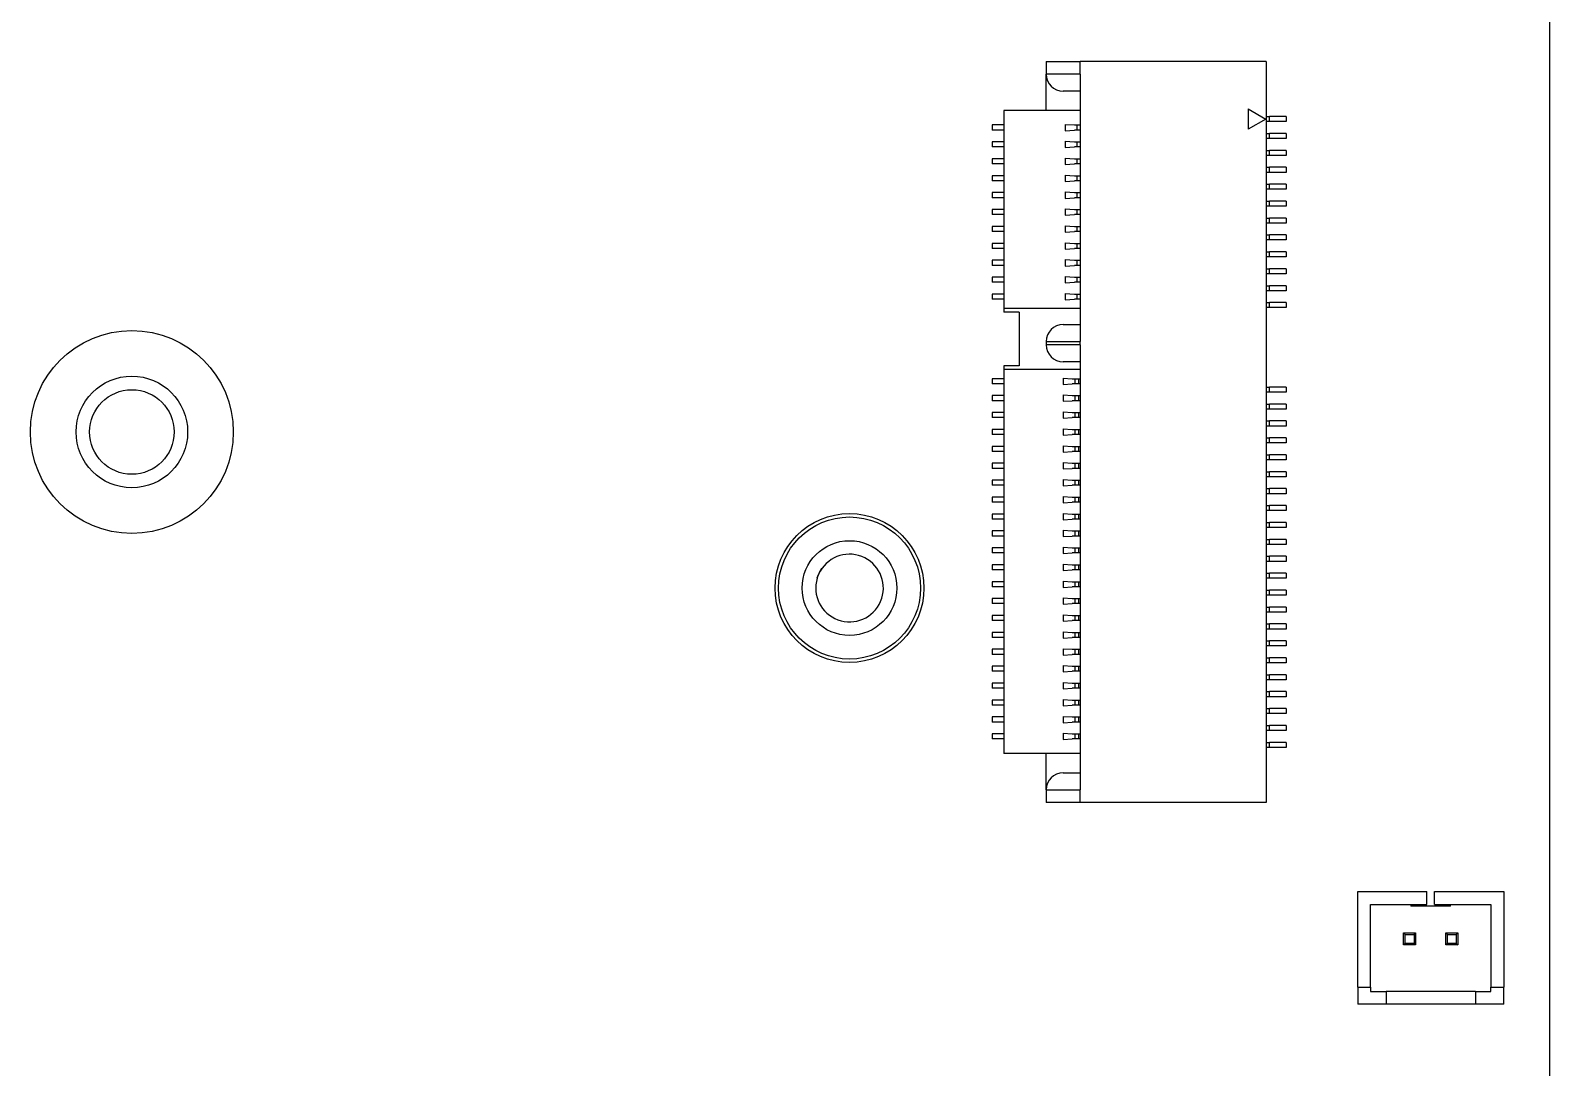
# Model space of a CAD drawing. Header units: millimetres. Extents: x 239 to 841, y 198 to 536.
# Drawn here: x 600.53 to 645.45, y 410.62 to 441.28 of the extents above; entities that cross this region are included whole.
import ezdxf

# ---------------------------------------------------------------- set-up
doc = ezdxf.new("R2010")
doc.units = ezdxf.units.MM

msp = doc.modelspace()

# ---------------------------------------------------------------- linework, layer by layer
for p, q in [((645.446, 455.71), (645.446, 352.41)), ((630.561, 440.36), (631.561, 440.36)), ((630.561, 440.36), (630.561, 439.985)), ((637.061, 440.36), (631.561, 440.36)), ((631.561, 439.985), (631.561, 440.36)), ((637.061, 440.36), (637.061, 418.46)), ((630.561, 438.91), (630.561, 439.985)), ((631.561, 439.985), (630.561, 439.985)), ((631.561, 439.985), (631.561, 432.085)), ((631.561, 439.485), (631.061, 439.485)), ((631.561, 438.91), (629.311, 438.91)), ((629.311, 438.91), (629.311, 433.065)), ((636.531, 438.96), (637.051, 438.66)), ((636.531, 438.96), (636.531, 438.36)), ((629.311, 438.485), (628.961, 438.485)), ((628.961, 438.485), (628.961, 438.335)), ((631.121, 438.504), (631.393, 438.485)), ((631.121, 438.504), (631.121, 438.316)), ((631.393, 438.485), (631.47, 438.485)), ((631.47, 438.485), (631.561, 438.485)), ((631.47, 438.485), (631.47, 438.335)), ((637.051, 438.66), (636.531, 438.36)), ((637.061, 438.735), (637.161, 438.735)), ((637.161, 438.585), (637.061, 438.585)), ((637.661, 438.735), (637.161, 438.735)), ((637.161, 438.585), (637.161, 438.735)), ((637.661, 438.585), (637.161, 438.585)), ((637.661, 438.735), (637.661, 438.585)), ((629.311, 438.335), (628.961, 438.335)), ((629.311, 437.985), (628.961, 437.985)), ((628.961, 437.985), (628.961, 437.835)), ((631.121, 438.316), (631.393, 438.335)), ((631.121, 438.004), (631.393, 437.985)), ((631.121, 438.004), (631.121, 437.816)), ((631.47, 438.335), (631.393, 438.335)), ((631.393, 437.985), (631.47, 437.985)), ((631.561, 438.335), (631.47, 438.335)), ((631.47, 437.985), (631.561, 437.985)), ((631.47, 437.985), (631.47, 437.835)), ((637.061, 438.235), (637.161, 438.235)), ((637.161, 438.085), (637.061, 438.085)), ((637.661, 438.235), (637.161, 438.235)), ((637.161, 438.085), (637.161, 438.235)), ((637.661, 438.085), (637.161, 438.085)), ((637.661, 438.235), (637.661, 438.085)), ((629.311, 437.835), (628.961, 437.835)), ((631.121, 437.816), (631.393, 437.835)), ((631.47, 437.835), (631.393, 437.835)), ((631.561, 437.835), (631.47, 437.835)), ((637.061, 437.735), (637.161, 437.735)), ((637.161, 437.585), (637.061, 437.585)), ((637.661, 437.735), (637.161, 437.735)), ((637.161, 437.585), (637.161, 437.735)), ((637.661, 437.585), (637.161, 437.585)), ((637.661, 437.735), (637.661, 437.585)), ((629.311, 437.485), (628.961, 437.485)), ((628.961, 437.485), (628.961, 437.335)), ((629.311, 437.335), (628.961, 437.335)), ((631.121, 437.504), (631.393, 437.485)), ((631.121, 437.504), (631.121, 437.316)), ((631.121, 437.316), (631.393, 437.335)), ((631.393, 437.485), (631.47, 437.485)), ((631.47, 437.335), (631.393, 437.335)), ((631.47, 437.485), (631.561, 437.485)), ((631.47, 437.485), (631.47, 437.335)), ((631.561, 437.335), (631.47, 437.335)), ((637.061, 437.235), (637.161, 437.235)), ((637.161, 437.085), (637.061, 437.085)), ((637.661, 437.235), (637.161, 437.235)), ((637.161, 437.085), (637.161, 437.235)), ((637.661, 437.085), (637.161, 437.085)), ((637.661, 437.235), (637.661, 437.085)), ((629.311, 436.985), (628.961, 436.985)), ((628.961, 436.985), (628.961, 436.835)), ((629.311, 436.835), (628.961, 436.835)), ((631.121, 437.004), (631.393, 436.985)), ((631.121, 437.004), (631.121, 436.816)), ((631.121, 436.816), (631.393, 436.835)), ((631.393, 436.985), (631.47, 436.985)), ((631.47, 436.835), (631.393, 436.835)), ((631.47, 436.985), (631.561, 436.985)), ((631.47, 436.985), (631.47, 436.835)), ((631.561, 436.835), (631.47, 436.835)), ((637.061, 436.735), (637.161, 436.735)), ((637.661, 436.735), (637.161, 436.735)), ((637.161, 436.585), (637.161, 436.735)), ((637.661, 436.735), (637.661, 436.585)), ((629.311, 436.485), (628.961, 436.485)), ((628.961, 436.485), (628.961, 436.335)), ((629.311, 436.335), (628.961, 436.335)), ((631.121, 436.504), (631.393, 436.485)), ((631.121, 436.504), (631.121, 436.316)), ((631.121, 436.316), (631.393, 436.335)), ((631.393, 436.485), (631.47, 436.485)), ((631.47, 436.335), (631.393, 436.335)), ((631.47, 436.485), (631.561, 436.485)), ((631.47, 436.485), (631.47, 436.335)), ((631.561, 436.335), (631.47, 436.335)), ((637.161, 436.585), (637.061, 436.585)), ((637.061, 436.235), (637.161, 436.235)), ((637.661, 436.585), (637.161, 436.585)), ((637.661, 436.235), (637.161, 436.235)), ((637.161, 436.085), (637.161, 436.235)), ((637.661, 436.235), (637.661, 436.085)), ((629.311, 435.985), (628.961, 435.985)), ((628.961, 435.985), (628.961, 435.835)), ((629.311, 435.835), (628.961, 435.835)), ((631.121, 436.004), (631.393, 435.985)), ((631.121, 436.004), (631.121, 435.816)), ((631.121, 435.816), (631.393, 435.835)), ((631.393, 435.985), (631.47, 435.985)), ((631.47, 435.835), (631.393, 435.835)), ((631.47, 435.985), (631.561, 435.985)), ((631.47, 435.985), (631.47, 435.835)), ((631.561, 435.835), (631.47, 435.835)), ((637.161, 436.085), (637.061, 436.085)), ((637.061, 435.735), (637.161, 435.735)), ((637.661, 436.085), (637.161, 436.085)), ((637.661, 435.735), (637.161, 435.735)), ((637.161, 435.585), (637.161, 435.735)), ((637.661, 435.735), (637.661, 435.585)), ((629.311, 435.485), (628.961, 435.485)), ((628.961, 435.485), (628.961, 435.335)), ((629.311, 435.335), (628.961, 435.335)), ((631.121, 435.504), (631.393, 435.485)), ((631.121, 435.504), (631.121, 435.316)), ((631.121, 435.316), (631.393, 435.335)), ((631.393, 435.485), (631.47, 435.485)), ((631.47, 435.335), (631.393, 435.335)), ((631.47, 435.485), (631.561, 435.485)), ((631.47, 435.485), (631.47, 435.335)), ((631.561, 435.335), (631.47, 435.335)), ((637.161, 435.585), (637.061, 435.585)), ((637.661, 435.585), (637.161, 435.585)), ((629.311, 434.985), (628.961, 434.985)), ((628.961, 434.985), (628.961, 434.835)), ((629.311, 434.835), (628.961, 434.835)), ((631.121, 435.004), (631.393, 434.985)), ((631.121, 435.004), (631.121, 434.816)), ((631.121, 434.816), (631.393, 434.835)), ((631.393, 434.985), (631.47, 434.985)), ((631.47, 434.835), (631.393, 434.835)), ((631.47, 434.985), (631.561, 434.985)), ((631.47, 434.985), (631.47, 434.835)), ((631.561, 434.835), (631.47, 434.835)), ((637.061, 435.235), (637.161, 435.235)), ((637.161, 435.085), (637.061, 435.085)), ((637.661, 435.235), (637.161, 435.235)), ((637.161, 435.085), (637.161, 435.235)), ((637.661, 435.085), (637.161, 435.085)), ((637.661, 435.235), (637.661, 435.085)), ((629.311, 434.485), (628.961, 434.485)), ((628.961, 434.485), (628.961, 434.335)), ((631.121, 434.504), (631.393, 434.485)), ((631.121, 434.504), (631.121, 434.316)), ((631.393, 434.485), (631.47, 434.485)), ((631.47, 434.485), (631.561, 434.485)), ((631.47, 434.485), (631.47, 434.335)), ((637.061, 434.735), (637.161, 434.735)), ((637.161, 434.585), (637.061, 434.585)), ((637.661, 434.735), (637.161, 434.735)), ((637.161, 434.585), (637.161, 434.735)), ((637.661, 434.585), (637.161, 434.585)), ((637.661, 434.735), (637.661, 434.585)), ((629.311, 434.335), (628.961, 434.335)), ((629.311, 433.985), (628.961, 433.985)), ((628.961, 433.985), (628.961, 433.835)), ((631.121, 434.316), (631.393, 434.335)), ((631.121, 434.004), (631.393, 433.985)), ((631.121, 434.004), (631.121, 433.816)), ((631.47, 434.335), (631.393, 434.335)), ((631.393, 433.985), (631.47, 433.985)), ((631.561, 434.335), (631.47, 434.335)), ((631.47, 433.985), (631.561, 433.985)), ((631.47, 433.985), (631.47, 433.835)), ((637.061, 434.235), (637.161, 434.235)), ((637.161, 434.085), (637.061, 434.085)), ((637.661, 434.235), (637.161, 434.235)), ((637.161, 434.085), (637.161, 434.235)), ((637.661, 434.085), (637.161, 434.085)), ((637.661, 434.235), (637.661, 434.085)), ((629.311, 433.835), (628.961, 433.835)), ((629.311, 433.485), (628.961, 433.485)), ((628.961, 433.485), (628.961, 433.335)), ((631.121, 433.816), (631.393, 433.835)), ((631.121, 433.504), (631.393, 433.485)), ((631.121, 433.504), (631.121, 433.316)), ((631.47, 433.835), (631.393, 433.835)), ((631.393, 433.485), (631.47, 433.485)), ((631.561, 433.835), (631.47, 433.835)), ((631.47, 433.485), (631.561, 433.485)), ((631.47, 433.485), (631.47, 433.335)), ((637.061, 433.735), (637.161, 433.735)), ((637.161, 433.585), (637.061, 433.585)), ((637.661, 433.735), (637.161, 433.735)), ((637.161, 433.585), (637.161, 433.735)), ((637.661, 433.585), (637.161, 433.585)), ((637.661, 433.735), (637.661, 433.585)), ((629.311, 433.335), (628.961, 433.335)), ((629.311, 433.065), (629.311, 432.955)), ((631.561, 433.065), (629.311, 433.065)), ((631.121, 433.316), (631.393, 433.335)), ((631.47, 433.335), (631.393, 433.335)), ((631.561, 433.335), (631.47, 433.335)), ((637.061, 433.235), (637.161, 433.235)), ((637.161, 433.085), (637.061, 433.085)), ((637.661, 433.235), (637.161, 433.235)), ((637.161, 433.085), (637.161, 433.235)), ((637.661, 433.085), (637.161, 433.085)), ((637.661, 433.235), (637.661, 433.085)), ((629.761, 432.955), (629.311, 432.955)), ((629.761, 432.955), (629.761, 431.365)), ((631.061, 432.585), (631.561, 432.585)), ((630.561, 432.085), (631.561, 432.085)), ((630.561, 432.085), (630.561, 431.985)), ((631.561, 431.985), (630.561, 431.985)), ((631.561, 431.985), (631.561, 432.085)), ((631.561, 431.985), (631.561, 418.835)), ((629.311, 431.365), (629.311, 431.255)), ((629.761, 431.365), (629.311, 431.365)), ((629.311, 431.255), (629.311, 419.91)), ((631.561, 431.255), (629.311, 431.255)), ((631.561, 431.485), (631.061, 431.485)), ((629.311, 430.985), (628.961, 430.985)), ((628.961, 430.985), (628.961, 430.835)), ((629.311, 430.835), (628.961, 430.835)), ((631.059, 431.004), (631.331, 430.985)), ((631.059, 431.004), (631.059, 430.816)), ((631.059, 430.816), (631.331, 430.835)), ((631.331, 430.985), (631.408, 430.985)), ((631.408, 430.835), (631.331, 430.835)), ((631.408, 430.985), (631.513, 430.985)), ((631.408, 430.985), (631.408, 430.835)), ((631.513, 430.835), (631.408, 430.835)), ((631.513, 430.985), (631.561, 430.985)), ((631.513, 430.985), (631.513, 430.835)), ((631.561, 430.835), (631.513, 430.835)), ((629.311, 430.485), (628.961, 430.485)), ((628.961, 430.485), (628.961, 430.335)), ((629.311, 430.335), (628.961, 430.335)), ((631.059, 430.504), (631.331, 430.485)), ((631.059, 430.504), (631.059, 430.316)), ((631.059, 430.316), (631.331, 430.335)), ((631.331, 430.485), (631.408, 430.485)), ((631.408, 430.335), (631.331, 430.335)), ((631.408, 430.485), (631.513, 430.485)), ((631.408, 430.485), (631.408, 430.335)), ((631.513, 430.335), (631.408, 430.335)), ((631.513, 430.485), (631.561, 430.485)), ((631.513, 430.485), (631.513, 430.335)), ((631.561, 430.335), (631.513, 430.335)), ((637.061, 430.735), (637.161, 430.735)), ((637.161, 430.585), (637.061, 430.585)), ((637.661, 430.735), (637.161, 430.735)), ((637.161, 430.585), (637.161, 430.735)), ((637.661, 430.585), (637.161, 430.585)), ((637.661, 430.735), (637.661, 430.585)), ((629.311, 429.985), (628.961, 429.985)), ((628.961, 429.985), (628.961, 429.835)), ((631.059, 430.004), (631.331, 429.985)), ((631.059, 430.004), (631.059, 429.816)), ((631.331, 429.985), (631.408, 429.985)), ((631.408, 429.985), (631.513, 429.985)), ((631.408, 429.985), (631.408, 429.835)), ((631.513, 429.985), (631.561, 429.985)), ((631.513, 429.985), (631.513, 429.835)), ((637.061, 430.235), (637.161, 430.235)), ((637.161, 430.085), (637.061, 430.085)), ((637.661, 430.235), (637.161, 430.235)), ((637.161, 430.085), (637.161, 430.235)), ((637.661, 430.085), (637.161, 430.085)), ((637.661, 430.235), (637.661, 430.085)), ((629.311, 429.835), (628.961, 429.835)), ((629.311, 429.485), (628.961, 429.485)), ((628.961, 429.485), (628.961, 429.335)), ((631.059, 429.816), (631.331, 429.835)), ((631.059, 429.504), (631.331, 429.485)), ((631.059, 429.504), (631.059, 429.316)), ((631.408, 429.835), (631.331, 429.835)), ((631.331, 429.485), (631.408, 429.485)), ((631.513, 429.835), (631.408, 429.835)), ((631.408, 429.485), (631.513, 429.485)), ((631.408, 429.485), (631.408, 429.335)), ((631.561, 429.835), (631.513, 429.835)), ((631.513, 429.485), (631.561, 429.485)), ((631.513, 429.485), (631.513, 429.335)), ((637.061, 429.735), (637.161, 429.735)), ((637.161, 429.585), (637.061, 429.585)), ((637.661, 429.735), (637.161, 429.735)), ((637.161, 429.585), (637.161, 429.735)), ((637.661, 429.585), (637.161, 429.585)), ((637.661, 429.735), (637.661, 429.585)), ((629.311, 429.335), (628.961, 429.335)), ((631.059, 429.316), (631.331, 429.335)), ((631.059, 429.004), (631.331, 428.985)), ((631.059, 429.004), (631.059, 428.816)), ((631.408, 429.335), (631.331, 429.335)), ((631.513, 429.335), (631.408, 429.335)), ((631.561, 429.335), (631.513, 429.335)), ((637.061, 429.235), (637.161, 429.235)), ((637.161, 429.085), (637.061, 429.085)), ((637.661, 429.235), (637.161, 429.235)), ((637.161, 429.085), (637.161, 429.235)), ((637.661, 429.085), (637.161, 429.085)), ((637.661, 429.235), (637.661, 429.085)), ((629.311, 428.985), (628.961, 428.985)), ((628.961, 428.985), (628.961, 428.835)), ((629.311, 428.835), (628.961, 428.835)), ((631.059, 428.816), (631.331, 428.835)), ((631.331, 428.985), (631.408, 428.985)), ((631.408, 428.835), (631.331, 428.835)), ((631.408, 428.985), (631.513, 428.985)), ((631.408, 428.985), (631.408, 428.835)), ((631.513, 428.835), (631.408, 428.835)), ((631.513, 428.985), (631.561, 428.985)), ((631.513, 428.985), (631.513, 428.835)), ((631.561, 428.835), (631.513, 428.835)), ((637.061, 428.735), (637.161, 428.735)), ((637.161, 428.585), (637.061, 428.585)), ((637.661, 428.735), (637.161, 428.735)), ((637.161, 428.585), (637.161, 428.735)), ((637.661, 428.585), (637.161, 428.585)), ((637.661, 428.735), (637.661, 428.585)), ((629.311, 428.485), (628.961, 428.485)), ((628.961, 428.485), (628.961, 428.335)), ((629.311, 428.335), (628.961, 428.335)), ((631.059, 428.504), (631.331, 428.485)), ((631.059, 428.504), (631.059, 428.316)), ((631.059, 428.316), (631.331, 428.335)), ((631.331, 428.485), (631.408, 428.485)), ((631.408, 428.335), (631.331, 428.335)), ((631.408, 428.485), (631.513, 428.485)), ((631.408, 428.485), (631.408, 428.335)), ((631.513, 428.335), (631.408, 428.335)), ((631.513, 428.485), (631.561, 428.485)), ((631.513, 428.485), (631.513, 428.335)), ((631.561, 428.335), (631.513, 428.335)), ((637.061, 428.235), (637.161, 428.235)), ((637.661, 428.235), (637.161, 428.235)), ((637.161, 428.085), (637.161, 428.235)), ((637.661, 428.235), (637.661, 428.085)), ((629.311, 427.985), (628.961, 427.985)), ((628.961, 427.985), (628.961, 427.835)), ((629.311, 427.835), (628.961, 427.835)), ((631.059, 428.004), (631.331, 427.985)), ((631.059, 428.004), (631.059, 427.816)), ((631.059, 427.816), (631.331, 427.835)), ((631.331, 427.985), (631.408, 427.985)), ((631.408, 427.835), (631.331, 427.835)), ((631.408, 427.985), (631.513, 427.985)), ((631.408, 427.985), (631.408, 427.835)), ((631.513, 427.835), (631.408, 427.835)), ((631.513, 427.985), (631.561, 427.985)), ((631.513, 427.985), (631.513, 427.835)), ((631.561, 427.835), (631.513, 427.835)), ((637.161, 428.085), (637.061, 428.085)), ((637.061, 427.735), (637.161, 427.735)), ((637.661, 428.085), (637.161, 428.085)), ((637.661, 427.735), (637.161, 427.735)), ((637.161, 427.585), (637.161, 427.735)), ((637.661, 427.735), (637.661, 427.585)), ((629.311, 427.485), (628.961, 427.485)), ((628.961, 427.485), (628.961, 427.335)), ((629.311, 427.335), (628.961, 427.335)), ((631.059, 427.504), (631.331, 427.485)), ((631.059, 427.504), (631.059, 427.316)), ((631.059, 427.316), (631.331, 427.335)), ((631.331, 427.485), (631.408, 427.485)), ((631.408, 427.335), (631.331, 427.335)), ((631.408, 427.485), (631.513, 427.485)), ((631.408, 427.485), (631.408, 427.335)), ((631.513, 427.335), (631.408, 427.335)), ((631.513, 427.485), (631.561, 427.485)), ((631.513, 427.485), (631.513, 427.335)), ((631.561, 427.335), (631.513, 427.335)), ((637.161, 427.585), (637.061, 427.585)), ((637.061, 427.235), (637.161, 427.235)), ((637.661, 427.585), (637.161, 427.585)), ((637.661, 427.235), (637.161, 427.235)), ((637.161, 427.085), (637.161, 427.235)), ((637.661, 427.235), (637.661, 427.085)), ((629.311, 426.985), (628.961, 426.985)), ((628.961, 426.985), (628.961, 426.835)), ((629.311, 426.835), (628.961, 426.835)), ((631.059, 427.004), (631.331, 426.985)), ((631.059, 427.004), (631.059, 426.816)), ((631.059, 426.816), (631.331, 426.835)), ((631.331, 426.985), (631.408, 426.985)), ((631.408, 426.835), (631.331, 426.835)), ((631.408, 426.985), (631.513, 426.985)), ((631.408, 426.985), (631.408, 426.835)), ((631.513, 426.835), (631.408, 426.835)), ((631.513, 426.985), (631.561, 426.985)), ((631.513, 426.985), (631.513, 426.835)), ((631.561, 426.835), (631.513, 426.835)), ((637.161, 427.085), (637.061, 427.085)), ((637.661, 427.085), (637.161, 427.085)), ((629.311, 426.485), (628.961, 426.485)), ((628.961, 426.485), (628.961, 426.335)), ((629.311, 426.335), (628.961, 426.335)), ((631.059, 426.504), (631.331, 426.485)), ((631.059, 426.504), (631.059, 426.316)), ((631.059, 426.316), (631.331, 426.335)), ((631.331, 426.485), (631.408, 426.485)), ((631.408, 426.335), (631.331, 426.335)), ((631.408, 426.485), (631.513, 426.485)), ((631.408, 426.485), (631.408, 426.335)), ((631.513, 426.335), (631.408, 426.335)), ((631.513, 426.485), (631.561, 426.485)), ((631.513, 426.485), (631.513, 426.335)), ((631.561, 426.335), (631.513, 426.335)), ((637.061, 426.735), (637.161, 426.735)), ((637.161, 426.585), (637.061, 426.585)), ((637.661, 426.735), (637.161, 426.735)), ((637.161, 426.585), (637.161, 426.735)), ((637.661, 426.585), (637.161, 426.585)), ((637.661, 426.735), (637.661, 426.585)), ((629.311, 425.985), (628.961, 425.985)), ((628.961, 425.985), (628.961, 425.835)), ((631.059, 426.004), (631.331, 425.985)), ((631.059, 426.004), (631.059, 425.816)), ((631.331, 425.985), (631.408, 425.985)), ((631.408, 425.985), (631.513, 425.985)), ((631.408, 425.985), (631.408, 425.835)), ((631.513, 425.985), (631.561, 425.985)), ((631.513, 425.985), (631.513, 425.835)), ((637.061, 426.235), (637.161, 426.235)), ((637.161, 426.085), (637.061, 426.085)), ((637.661, 426.235), (637.161, 426.235)), ((637.161, 426.085), (637.161, 426.235)), ((637.661, 426.085), (637.161, 426.085)), ((637.661, 426.235), (637.661, 426.085)), ((629.311, 425.835), (628.961, 425.835)), ((629.311, 425.485), (628.961, 425.485)), ((628.961, 425.485), (628.961, 425.335)), ((631.059, 425.816), (631.331, 425.835)), ((631.059, 425.504), (631.331, 425.485)), ((631.059, 425.504), (631.059, 425.316)), ((631.408, 425.835), (631.331, 425.835)), ((631.331, 425.485), (631.408, 425.485)), ((631.513, 425.835), (631.408, 425.835)), ((631.408, 425.485), (631.513, 425.485)), ((631.408, 425.485), (631.408, 425.335)), ((631.561, 425.835), (631.513, 425.835)), ((631.513, 425.485), (631.561, 425.485)), ((631.513, 425.485), (631.513, 425.335)), ((637.061, 425.735), (637.161, 425.735)), ((637.161, 425.585), (637.061, 425.585)), ((637.661, 425.735), (637.161, 425.735)), ((637.161, 425.585), (637.161, 425.735)), ((637.661, 425.585), (637.161, 425.585)), ((637.661, 425.735), (637.661, 425.585)), ((623.789, 425.084), (623.778, 425.087)), ((629.311, 425.335), (628.961, 425.335)), ((629.311, 424.985), (628.961, 424.985)), ((628.961, 424.985), (628.961, 424.835)), ((631.059, 425.316), (631.331, 425.335)), ((631.059, 425.004), (631.331, 424.985)), ((631.059, 425.004), (631.059, 424.816)), ((631.408, 425.335), (631.331, 425.335)), ((631.331, 424.985), (631.408, 424.985)), ((631.513, 425.335), (631.408, 425.335)), ((631.408, 424.985), (631.513, 424.985)), ((631.408, 424.985), (631.408, 424.835)), ((631.561, 425.335), (631.513, 425.335)), ((631.513, 424.985), (631.561, 424.985)), ((631.513, 424.985), (631.513, 424.835)), ((637.061, 425.235), (637.161, 425.235)), ((637.161, 425.085), (637.061, 425.085)), ((637.661, 425.235), (637.161, 425.235)), ((637.161, 425.085), (637.161, 425.235)), ((637.661, 425.085), (637.161, 425.085)), ((637.661, 425.235), (637.661, 425.085)), ((629.311, 424.835), (628.961, 424.835)), ((631.059, 424.816), (631.331, 424.835)), ((631.059, 424.504), (631.331, 424.485)), ((631.059, 424.504), (631.059, 424.316)), ((631.408, 424.835), (631.331, 424.835)), ((631.513, 424.835), (631.408, 424.835)), ((631.561, 424.835), (631.513, 424.835)), ((637.061, 424.735), (637.161, 424.735)), ((637.161, 424.585), (637.061, 424.585)), ((637.661, 424.735), (637.161, 424.735)), ((637.161, 424.585), (637.161, 424.735)), ((637.661, 424.585), (637.161, 424.585)), ((637.661, 424.735), (637.661, 424.585)), ((629.311, 424.485), (628.961, 424.485)), ((628.961, 424.485), (628.961, 424.335)), ((629.311, 424.335), (628.961, 424.335)), ((631.059, 424.316), (631.331, 424.335)), ((631.331, 424.485), (631.408, 424.485)), ((631.408, 424.335), (631.331, 424.335)), ((631.408, 424.485), (631.513, 424.485)), ((631.408, 424.485), (631.408, 424.335)), ((631.513, 424.335), (631.408, 424.335)), ((631.513, 424.485), (631.561, 424.485)), ((631.513, 424.485), (631.513, 424.335)), ((631.561, 424.335), (631.513, 424.335)), ((637.061, 424.235), (637.161, 424.235)), ((637.161, 424.085), (637.061, 424.085)), ((637.661, 424.235), (637.161, 424.235)), ((637.161, 424.085), (637.161, 424.235)), ((637.661, 424.085), (637.161, 424.085)), ((637.661, 424.235), (637.661, 424.085)), ((629.311, 423.985), (628.961, 423.985)), ((628.961, 423.985), (628.961, 423.835)), ((629.311, 423.835), (628.961, 423.835)), ((631.059, 424.004), (631.331, 423.985)), ((631.059, 424.004), (631.059, 423.816)), ((631.059, 423.816), (631.331, 423.835)), ((631.331, 423.985), (631.408, 423.985)), ((631.408, 423.835), (631.331, 423.835)), ((631.408, 423.985), (631.513, 423.985)), ((631.408, 423.985), (631.408, 423.835)), ((631.513, 423.835), (631.408, 423.835)), ((631.513, 423.985), (631.561, 423.985)), ((631.513, 423.985), (631.513, 423.835)), ((631.561, 423.835), (631.513, 423.835)), ((637.061, 423.735), (637.161, 423.735)), ((637.661, 423.735), (637.161, 423.735)), ((637.161, 423.585), (637.161, 423.735)), ((637.661, 423.735), (637.661, 423.585)), ((629.311, 423.485), (628.961, 423.485)), ((628.961, 423.485), (628.961, 423.335)), ((629.311, 423.335), (628.961, 423.335)), ((631.059, 423.504), (631.331, 423.485)), ((631.059, 423.504), (631.059, 423.316)), ((631.059, 423.316), (631.331, 423.335)), ((631.331, 423.485), (631.408, 423.485)), ((631.408, 423.335), (631.331, 423.335)), ((631.408, 423.485), (631.513, 423.485)), ((631.408, 423.485), (631.408, 423.335)), ((631.513, 423.335), (631.408, 423.335)), ((631.513, 423.485), (631.561, 423.485)), ((631.513, 423.485), (631.513, 423.335)), ((631.561, 423.335), (631.513, 423.335)), ((637.161, 423.585), (637.061, 423.585)), ((637.061, 423.235), (637.161, 423.235)), ((637.661, 423.585), (637.161, 423.585)), ((637.661, 423.235), (637.161, 423.235)), ((637.161, 423.085), (637.161, 423.235)), ((637.661, 423.235), (637.661, 423.085)), ((629.311, 422.985), (628.961, 422.985)), ((628.961, 422.985), (628.961, 422.835)), ((629.311, 422.835), (628.961, 422.835)), ((631.059, 423.004), (631.331, 422.985)), ((631.059, 423.004), (631.059, 422.816)), ((631.059, 422.816), (631.331, 422.835)), ((631.331, 422.985), (631.408, 422.985)), ((631.408, 422.835), (631.331, 422.835)), ((631.408, 422.985), (631.513, 422.985)), ((631.408, 422.985), (631.408, 422.835)), ((631.513, 422.835), (631.408, 422.835)), ((631.513, 422.985), (631.561, 422.985)), ((631.513, 422.985), (631.513, 422.835)), ((631.561, 422.835), (631.513, 422.835)), ((637.161, 423.085), (637.061, 423.085)), ((637.061, 422.735), (637.161, 422.735)), ((637.661, 423.085), (637.161, 423.085)), ((637.661, 422.735), (637.161, 422.735)), ((637.161, 422.585), (637.161, 422.735)), ((637.661, 422.735), (637.661, 422.585)), ((629.311, 422.485), (628.961, 422.485)), ((628.961, 422.485), (628.961, 422.335)), ((629.311, 422.335), (628.961, 422.335)), ((631.059, 422.504), (631.331, 422.485)), ((631.059, 422.504), (631.059, 422.316)), ((631.059, 422.316), (631.331, 422.335)), ((631.331, 422.485), (631.408, 422.485)), ((631.408, 422.335), (631.331, 422.335)), ((631.408, 422.485), (631.513, 422.485)), ((631.408, 422.485), (631.408, 422.335)), ((631.513, 422.335), (631.408, 422.335)), ((631.513, 422.485), (631.561, 422.485)), ((631.513, 422.485), (631.513, 422.335)), ((631.561, 422.335), (631.513, 422.335)), ((637.161, 422.585), (637.061, 422.585)), ((637.661, 422.585), (637.161, 422.585)), ((629.311, 421.985), (628.961, 421.985)), ((628.961, 421.985), (628.961, 421.835)), ((629.311, 421.835), (628.961, 421.835)), ((631.059, 422.004), (631.331, 421.985)), ((631.059, 422.004), (631.059, 421.816)), ((631.059, 421.816), (631.331, 421.835)), ((631.331, 421.985), (631.408, 421.985)), ((631.408, 421.835), (631.331, 421.835)), ((631.408, 421.985), (631.513, 421.985)), ((631.408, 421.985), (631.408, 421.835)), ((631.513, 421.835), (631.408, 421.835)), ((631.513, 421.985), (631.561, 421.985)), ((631.513, 421.985), (631.513, 421.835)), ((631.561, 421.835), (631.513, 421.835)), ((637.061, 422.235), (637.161, 422.235)), ((637.161, 422.085), (637.061, 422.085)), ((637.661, 422.235), (637.161, 422.235)), ((637.161, 422.085), (637.161, 422.235)), ((637.661, 422.085), (637.161, 422.085)), ((637.661, 422.235), (637.661, 422.085)), ((629.311, 421.485), (628.961, 421.485)), ((628.961, 421.485), (628.961, 421.335)), ((631.059, 421.504), (631.331, 421.485)), ((631.059, 421.504), (631.059, 421.316)), ((631.331, 421.485), (631.408, 421.485)), ((631.408, 421.485), (631.513, 421.485)), ((631.408, 421.485), (631.408, 421.335)), ((631.513, 421.485), (631.561, 421.485)), ((631.513, 421.485), (631.513, 421.335)), ((637.061, 421.735), (637.161, 421.735)), ((637.161, 421.585), (637.061, 421.585)), ((637.661, 421.735), (637.161, 421.735)), ((637.161, 421.585), (637.161, 421.735)), ((637.661, 421.585), (637.161, 421.585)), ((637.661, 421.735), (637.661, 421.585)), ((629.311, 421.335), (628.961, 421.335)), ((629.311, 420.985), (628.961, 420.985)), ((628.961, 420.985), (628.961, 420.835)), ((631.059, 421.316), (631.331, 421.335)), ((631.059, 421.004), (631.331, 420.985)), ((631.059, 421.004), (631.059, 420.816)), ((631.408, 421.335), (631.331, 421.335)), ((631.331, 420.985), (631.408, 420.985)), ((631.513, 421.335), (631.408, 421.335)), ((631.408, 420.985), (631.513, 420.985)), ((631.408, 420.985), (631.408, 420.835)), ((631.561, 421.335), (631.513, 421.335)), ((631.513, 420.985), (631.561, 420.985)), ((631.513, 420.985), (631.513, 420.835)), ((637.061, 421.235), (637.161, 421.235)), ((637.161, 421.085), (637.061, 421.085)), ((637.661, 421.235), (637.161, 421.235)), ((637.161, 421.085), (637.161, 421.235)), ((637.661, 421.085), (637.161, 421.085)), ((637.661, 421.235), (637.661, 421.085)), ((629.311, 420.835), (628.961, 420.835)), ((629.311, 420.485), (628.961, 420.485)), ((628.961, 420.485), (628.961, 420.335)), ((631.059, 420.816), (631.331, 420.835)), ((631.059, 420.504), (631.331, 420.485)), ((631.059, 420.504), (631.059, 420.316)), ((631.408, 420.835), (631.331, 420.835)), ((631.331, 420.485), (631.408, 420.485)), ((631.513, 420.835), (631.408, 420.835)), ((631.408, 420.485), (631.513, 420.485)), ((631.408, 420.485), (631.408, 420.335)), ((631.561, 420.835), (631.513, 420.835)), ((631.513, 420.485), (631.561, 420.485)), ((631.513, 420.485), (631.513, 420.335)), ((637.061, 420.735), (637.161, 420.735)), ((637.161, 420.585), (637.061, 420.585)), ((637.661, 420.735), (637.161, 420.735)), ((637.161, 420.585), (637.161, 420.735)), ((637.661, 420.585), (637.161, 420.585)), ((637.661, 420.735), (637.661, 420.585)), ((629.311, 420.335), (628.961, 420.335)), ((631.059, 420.316), (631.331, 420.335)), ((631.408, 420.335), (631.331, 420.335)), ((631.513, 420.335), (631.408, 420.335)), ((631.561, 420.335), (631.513, 420.335)), ((637.061, 420.235), (637.161, 420.235)), ((637.161, 420.085), (637.061, 420.085)), ((637.661, 420.235), (637.161, 420.235)), ((637.161, 420.085), (637.161, 420.235)), ((637.661, 420.085), (637.161, 420.085)), ((637.661, 420.235), (637.661, 420.085)), ((631.561, 419.91), (629.311, 419.91)), ((630.561, 418.835), (630.561, 419.91)), ((631.061, 419.335), (631.561, 419.335)), ((630.561, 418.835), (631.561, 418.835)), ((630.561, 418.835), (630.561, 418.46)), ((631.561, 418.46), (631.561, 418.835)), ((631.561, 418.46), (630.561, 418.46)), ((637.061, 418.46), (631.561, 418.46)), ((639.771, 413.002), (639.771, 415.822)), ((639.771, 415.822), (641.82, 415.822)), ((641.82, 415.441), (641.82, 415.822)), ((642.041, 415.441), (642.041, 415.822)), ((642.041, 415.822), (644.089, 415.822)), ((644.089, 415.822), (644.089, 413.002)), ((640.152, 415.441), (641.82, 415.441)), ((640.152, 413.002), (640.152, 415.441)), ((641.346, 415.441), (641.346, 415.39)), ((642.514, 415.39), (641.346, 415.39)), ((642.041, 415.441), (643.708, 415.441)), ((642.514, 415.39), (642.514, 415.441)), ((643.708, 415.441), (643.708, 413.002)), ((641.127, 414.247), (641.127, 414.602)), ((641.127, 414.602), (641.483, 414.602)), ((641.174, 414.556), (641.127, 414.602)), ((641.174, 414.293), (641.127, 414.247)), ((641.483, 414.247), (641.127, 414.247)), ((641.174, 414.293), (641.174, 414.556)), ((641.174, 414.556), (641.437, 414.556)), ((641.437, 414.293), (641.174, 414.293)), ((641.437, 414.556), (641.483, 414.602)), ((641.437, 414.556), (641.437, 414.293)), ((641.437, 414.293), (641.483, 414.247)), ((641.483, 414.602), (641.483, 414.247)), ((642.377, 414.247), (642.377, 414.602)), ((642.377, 414.602), (642.733, 414.602)), ((642.424, 414.556), (642.377, 414.602)), ((642.424, 414.293), (642.377, 414.247)), ((642.733, 414.247), (642.377, 414.247)), ((642.424, 414.293), (642.424, 414.556)), ((642.424, 414.556), (642.687, 414.556)), ((642.687, 414.293), (642.424, 414.293)), ((642.687, 414.556), (642.733, 414.602)), ((642.687, 414.556), (642.687, 414.293)), ((642.687, 414.293), (642.733, 414.247)), ((642.733, 414.602), (642.733, 414.247)), ((639.771, 413.002), (639.771, 412.494)), ((639.771, 413.002), (640.152, 413.002)), ((640.152, 413.002), (640.152, 412.875)), ((640.152, 412.875), (640.609, 412.875)), ((643.251, 412.875), (640.609, 412.875)), ((640.609, 412.875), (640.609, 412.494)), ((643.251, 412.875), (643.708, 412.875)), ((643.251, 412.875), (643.251, 412.494)), ((643.708, 412.875), (643.708, 413.002)), ((643.708, 413.002), (644.089, 413.002)), ((644.089, 412.494), (644.089, 413.002)), ((640.609, 412.494), (639.771, 412.494)), ((643.251, 412.494), (640.609, 412.494)), ((644.089, 412.494), (643.251, 412.494))]:
    msp.add_line(p, q)
for points in [[(623.88, 425.297), (623.817, 425.183), (623.778, 425.087)], [(623.789, 425.084), (623.856, 425.252), (623.93, 425.374)]]:
    msp.add_lwpolyline(points)
for centre, radius in [((603.526, 429.41), 3), ((603.526, 429.41), 1.65), ((603.526, 429.41), 1.25), ((624.746, 424.797), 2.2), ((624.746, 424.797), 2.1), ((624.746, 424.797), 1.4)]:
    msp.add_circle(centre, radius)
for centre, radius, start, end in [((631.061, 439.985), 0.5, 180, 270), ((631.061, 432.085), 0.5, 90, 180), ((631.061, 431.985), 0.5, 180, 270), ((624.746, 424.797), 1, 163.3038, 150.0026), ((631.061, 418.835), 0.5, 90, 180)]:
    msp.add_arc(centre, radius, start, end)

doc.saveas('drawing.dxf')
